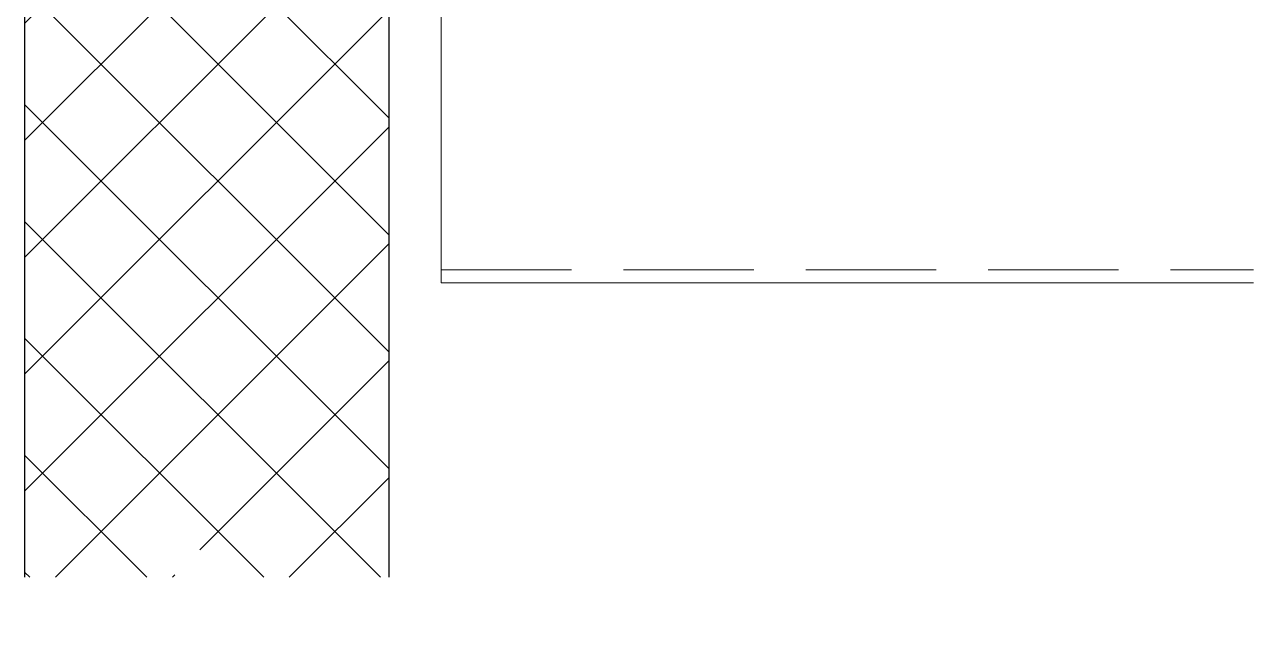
# Model space of a CAD drawing. Header units: millimetres. Extents: x -351329 to 406471, y -253833 to 111767.
# Drawn here: x -231108.7 to -230636.9, y -188722.6 to -188485.3 of the extents above; entities that cross this region are included whole.
import ezdxf

# ---------------------------------------------------------------- set-up
doc = ezdxf.new("R2010")
doc.units = ezdxf.units.MM
doc.linetypes.add('GOST2.303 4', pattern=[7, 5, -2, 0])
doc.layers.add('_Сендвичи', color=230, linetype='Continuous', lineweight=30)
doc.layers.add('тонкие', color=221, linetype='Continuous', lineweight=13)

msp = doc.modelspace()

# ---------------------------------------------------------------- hatches: boundary and pattern name
at = {"layer": 'тонкие', "ltscale": 10}
h = msp.add_hatch(dxfattribs=at)
h.set_pattern_fill('ANSI37', color=256, scale=10, angle=-90)
h.set_pattern_definition([(315, (-212759.61, -170539.963), (22.45064, 22.45064), []), (45, (-212759.61, -170539.963), (-22.45064, 22.45064), [])])
h.paths.add_polyline_path([(-231032.43, -188722.59), (-231026.18, -188697.59), (-230968.68, -188697.59), (-230968.68, -188417.49), (-231108.68, -188417.49), (-231108.68, -188697.59), (-231051.18, -188697.59), (-231044.93, -188672.59)])

# ---------------------------------------------------------------- linework, layer by layer
at = {"layer": '_Сендвичи', "ltscale": 10}
msp.add_lwpolyline([(-230968.68, -188697.59), (-230968.68, -188417.49), (-231108.68, -188417.49), (-231108.68, -188697.59)], dxfattribs=at)
at = {"layer": 'тонкие', "ltscale": 10}
for p, q in [((-230948.68, -188404.49), (-230948.68, -188584.49)), ((-230948.68, -188584.49), (-230636.86, -188584.49))]:
    msp.add_line(p, q, dxfattribs=at)
at = {"layer": 'тонкие', "linetype": 'GOST2.303 4', "ltscale": 10}
msp.add_line((-230948.68, -188579.49), (-230636.86, -188579.49), dxfattribs=at)

doc.saveas('drawing.dxf')
